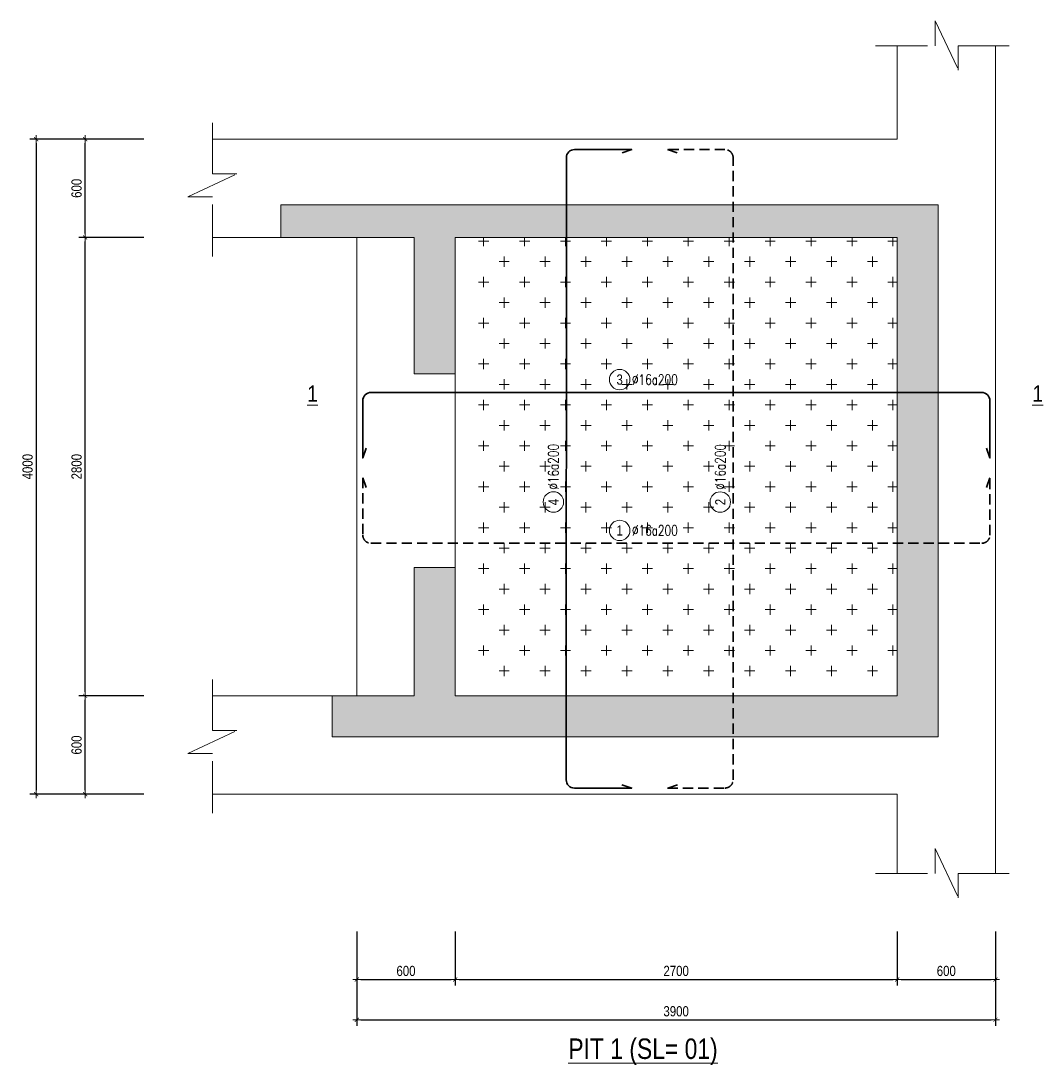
# Model space of a CAD drawing. Header units: millimetres. Extents: x -134772 to 84392, y -129535 to 67259.
# Drawn here: x 1358 to 7601, y 7780 to 14158 of the extents above; entities that cross this region are included whole.
import ezdxf
from ezdxf.enums import TextEntityAlignment as Align

# ---------------------------------------------------------------- set-up
doc = ezdxf.new("R2010")
doc.units = ezdxf.units.MM
doc.header["$MEASUREMENT"] = 0
doc.linetypes.add('DASHED2', pattern=[0.375, 0.25, -0.125])
doc.linetypes.add('HIDDEN2', pattern=[4.7625, 3.175, -1.5875])
doc.layers.get('Defpoints').update_dxf_attribs({"color": 252})
for name, color, linetype, lineweight in [('$0$NDC_S_THIN LINE', 7, 'Continuous', 20), ('NDC_S_CONTINUOUS', 3, 'Continuous', 20), ('NDC_S_DIM', 1, 'Continuous', 9), ('NDC_S_HATCH MATERIAL', 8, 'Continuous', 13), ('NDC_S_HIDDEN', 8, 'HIDDEN2', 13), ('NDC_S_REBAR', 4, 'Continuous', 35), ('NDC_S_SLAB', 2, 'Continuous', 18), ('NDC_S_VN TEXT', 7, 'Continuous', 9), ('NDC_S_VN TITLE', 6, 'Continuous', 9)]:
    doc.layers.add(name, color=color, linetype=linetype, lineweight=lineweight)
doc.styles.add('ARIAL', font='arial.ttf', dxfattribs={"width": 0.8})
doc.styles.add('NDC_ARIAL', font='arial.ttf', dxfattribs={"width": 0.8})
doc.styles.add('NDC_ROMANS', font='romans.shx', dxfattribs={"width": 0.8})
doc.dimstyles.new('NDC_1-25', dxfattribs={"dimscale": 25, "dimtxt": 2.5, "dimasz": 1, "dimexe": 1.5, "dimexo": 0, "dimgap": 0.8, "dimtad": 1, "dimdec": 0, "dimdsep": 46, "dimtxsty": 'NDC_ARIAL', "dimblk": 'DIMMARK', "dimcen": 49999.938995, "dimdle": 1.5, "dimclrd": 1, "dimclre": 1, "dimclrt": 3, "dimadec": 0, "dimazin": 0, "dimtfac": 1, "dimtdec": 0, "dimtix": 1, "dimtmove": 2, "dimatfit": 3, "dimfxl": 1, "dimarcsym": 0})

# ---------------------------------------------------------------- blocks, each defined once
blk = doc.blocks.new('DIMMARK')
at = {"layer": 'NDC_S_DIM', "color": 1}
blk.add_line((-1.5, 0), (1, 0), dxfattribs=at)
at = {"layer": 'NDC_S_DIM', "color": 2, "const_width": 0.15}
blk.add_lwpolyline([(-0.5, -0.5), (0.5, 0.5)], dxfattribs=at)
blk = doc.blocks.new('*D471')
at = {"layer": 'Defpoints', "color": 0, "transparency": 16777216}
for p in [(3409.8, 8578.6), (4009.8, 8578.6), (4009.8, 8302.8)]:
    blk.add_point(p, dxfattribs=at)
at = {"layer": 'NDC_S_DIM', "color": 1, "lineweight": -2, "transparency": 16777216}
for p, q in [((3409.8, 8578.6), (3409.8, 8265.3)), ((4009.8, 8578.6), (4009.8, 8265.3)), ((3434.8, 8302.8), (3984.8, 8302.8))]:
    blk.add_line(p, q, dxfattribs=at)
at = {"layer": 'NDC_S_DIM', "color": 1, "lineweight": -2, "transparency": 16777216, "xscale": 25, "yscale": 25, "zscale": 25, "rotation": 180}
blk.add_blockref('DIMMARK', (3409.8, 8302.8), dxfattribs=at)
at = {"layer": 'NDC_S_DIM', "color": 1, "lineweight": -2, "transparency": 16777216, "xscale": 25, "yscale": 25, "zscale": 25}
blk.add_blockref('DIMMARK', (4009.8, 8302.8), dxfattribs=at)
at = {"layer": 'NDC_S_DIM', "color": 3, "transparency": 16777216, "insert": (3709.8, 8354.7), "char_height": 62.5, "attachment_point": 5, "style": 'NDC_ARIAL'}
blk.add_mtext('600', dxfattribs=at)
blk = doc.blocks.new('*D472')
at = {"layer": 'Defpoints', "color": 0, "transparency": 16777216}
for p in [(4009.8, 8595.7), (6709.8, 8595.7), (6709.8, 8302.8)]:
    blk.add_point(p, dxfattribs=at)
at = {"layer": 'NDC_S_DIM', "color": 1, "lineweight": -2, "transparency": 16777216}
for p, q in [((4009.8, 8595.7), (4009.8, 8265.3)), ((6709.8, 8595.7), (6709.8, 8265.3)), ((4034.8, 8302.8), (6684.8, 8302.8))]:
    blk.add_line(p, q, dxfattribs=at)
at = {"layer": 'NDC_S_DIM', "color": 1, "lineweight": -2, "transparency": 16777216, "xscale": 25, "yscale": 25, "zscale": 25, "rotation": 180}
blk.add_blockref('DIMMARK', (4009.8, 8302.8), dxfattribs=at)
at = {"layer": 'NDC_S_DIM', "color": 1, "lineweight": -2, "transparency": 16777216, "xscale": 25, "yscale": 25, "zscale": 25}
blk.add_blockref('DIMMARK', (6709.8, 8302.8), dxfattribs=at)
at = {"layer": 'NDC_S_DIM', "color": 3, "transparency": 16777216, "insert": (5359.8, 8354.7), "char_height": 62.5, "attachment_point": 5, "style": 'NDC_ARIAL'}
blk.add_mtext('2700', dxfattribs=at)
blk = doc.blocks.new('*D473')
at = {"layer": 'Defpoints', "color": 0, "transparency": 16777216}
for p in [(6709.8, 8595.7), (7309.8, 8595.7), (7309.8, 8302.8)]:
    blk.add_point(p, dxfattribs=at)
at = {"layer": 'NDC_S_DIM', "color": 1, "lineweight": -2, "transparency": 16777216}
for p, q in [((6709.8, 8595.7), (6709.8, 8265.3)), ((7309.8, 8595.7), (7309.8, 8265.3)), ((6734.8, 8302.8), (7284.8, 8302.8))]:
    blk.add_line(p, q, dxfattribs=at)
at = {"layer": 'NDC_S_DIM', "color": 1, "lineweight": -2, "transparency": 16777216, "xscale": 25, "yscale": 25, "zscale": 25, "rotation": 180}
blk.add_blockref('DIMMARK', (6709.8, 8302.8), dxfattribs=at)
at = {"layer": 'NDC_S_DIM', "color": 1, "lineweight": -2, "transparency": 16777216, "xscale": 25, "yscale": 25, "zscale": 25}
blk.add_blockref('DIMMARK', (7309.8, 8302.8), dxfattribs=at)
at = {"layer": 'NDC_S_DIM', "color": 3, "transparency": 16777216, "insert": (7009.8, 8354.7), "char_height": 62.5, "attachment_point": 5, "style": 'NDC_ARIAL'}
blk.add_mtext('600', dxfattribs=at)
blk = doc.blocks.new('*D474')
at = {"layer": 'Defpoints', "color": 0, "transparency": 16777216}
for p in [(3409.8, 8595.7), (7309.8, 8595.7), (7309.8, 8056.5)]:
    blk.add_point(p, dxfattribs=at)
at = {"layer": 'NDC_S_DIM', "color": 1, "lineweight": -2, "transparency": 16777216}
for p, q in [((3409.8, 8595.7), (3409.8, 8019)), ((7309.8, 8595.7), (7309.8, 8019)), ((3434.8, 8056.5), (7284.8, 8056.5))]:
    blk.add_line(p, q, dxfattribs=at)
at = {"layer": 'NDC_S_DIM', "color": 1, "lineweight": -2, "transparency": 16777216, "xscale": 25, "yscale": 25, "zscale": 25, "rotation": 180}
blk.add_blockref('DIMMARK', (3409.8, 8056.5), dxfattribs=at)
at = {"layer": 'NDC_S_DIM', "color": 1, "lineweight": -2, "transparency": 16777216, "xscale": 25, "yscale": 25, "zscale": 25}
blk.add_blockref('DIMMARK', (7309.8, 8056.5), dxfattribs=at)
at = {"layer": 'NDC_S_DIM', "color": 3, "transparency": 16777216, "insert": (5359.8, 8108.4), "char_height": 62.5, "attachment_point": 5, "style": 'NDC_ARIAL'}
blk.add_mtext('3900', dxfattribs=at)
blk = doc.blocks.new('*D475')
at = {"layer": 'Defpoints', "color": 0, "transparency": 16777216}
for p in [(1750, 10034.9), (2108, 10034.9), (2108, 9434.9)]:
    blk.add_point(p, dxfattribs=at)
at = {"layer": 'NDC_S_DIM', "color": 1, "lineweight": -2, "transparency": 16777216}
for p, q in [((2108, 10034.9), (1712.5, 10034.9)), ((1750, 9459.9), (1750, 10009.9)), ((2108, 9434.9), (1712.5, 9434.9))]:
    blk.add_line(p, q, dxfattribs=at)
at = {"layer": 'NDC_S_DIM', "color": 1, "lineweight": -2, "transparency": 16777216, "xscale": 25, "yscale": 25, "zscale": 25}
for p, rotation in [((1750, 10034.9), 90), ((1750, 9434.9), 270)]:
    blk.add_blockref('DIMMARK', p, dxfattribs=dict(at, rotation=rotation))
at = {"layer": 'NDC_S_DIM', "color": 3, "transparency": 16777216, "insert": (1698, 9734.9), "char_height": 62.5, "attachment_point": 5, "rotation": 90, "style": 'NDC_ARIAL'}
blk.add_mtext('600', dxfattribs=at)
blk = doc.blocks.new('*D476')
at = {"layer": 'Defpoints', "color": 0, "transparency": 16777216}
for p in [(1750, 12834.9), (2108, 12834.9), (2108, 10034.9)]:
    blk.add_point(p, dxfattribs=at)
at = {"layer": 'NDC_S_DIM', "color": 1, "lineweight": -2, "transparency": 16777216}
for p, q in [((2108, 12834.9), (1712.5, 12834.9)), ((1750, 10059.9), (1750, 12809.9)), ((2108, 10034.9), (1712.5, 10034.9))]:
    blk.add_line(p, q, dxfattribs=at)
at = {"layer": 'NDC_S_DIM', "color": 1, "lineweight": -2, "transparency": 16777216, "xscale": 25, "yscale": 25, "zscale": 25}
for p, rotation in [((1750, 12834.9), 90), ((1750, 10034.9), 270)]:
    blk.add_blockref('DIMMARK', p, dxfattribs=dict(at, rotation=rotation))
at = {"layer": 'NDC_S_DIM', "color": 3, "transparency": 16777216, "insert": (1698, 11434.9), "char_height": 62.5, "attachment_point": 5, "rotation": 90, "style": 'NDC_ARIAL'}
blk.add_mtext('2800', dxfattribs=at)
blk = doc.blocks.new('*D477')
at = {"layer": 'Defpoints', "color": 0, "transparency": 16777216}
for p in [(1750, 13434.9), (2108, 13434.9), (2108, 12834.9)]:
    blk.add_point(p, dxfattribs=at)
at = {"layer": 'NDC_S_DIM', "color": 1, "lineweight": -2, "transparency": 16777216}
for p, q in [((2108, 13434.9), (1712.5, 13434.9)), ((1750, 12859.9), (1750, 13409.9)), ((2108, 12834.9), (1712.5, 12834.9))]:
    blk.add_line(p, q, dxfattribs=at)
at = {"layer": 'NDC_S_DIM', "color": 1, "lineweight": -2, "transparency": 16777216, "xscale": 25, "yscale": 25, "zscale": 25}
for p, rotation in [((1750, 13434.9), 90), ((1750, 12834.9), 270)]:
    blk.add_blockref('DIMMARK', p, dxfattribs=dict(at, rotation=rotation))
at = {"layer": 'NDC_S_DIM', "color": 3, "transparency": 16777216, "insert": (1698, 13134.9), "char_height": 62.5, "attachment_point": 5, "rotation": 90, "style": 'NDC_ARIAL'}
blk.add_mtext('600', dxfattribs=at)
blk = doc.blocks.new('*D478')
at = {"layer": 'Defpoints', "color": 0, "transparency": 16777216}
for p in [(2108, 13434.9), (1450.7, 9434.9), (2108, 9434.9)]:
    blk.add_point(p, dxfattribs=at)
at = {"layer": 'NDC_S_DIM', "color": 1, "lineweight": -2, "transparency": 16777216}
for p, q in [((2108, 13434.9), (1413.2, 13434.9)), ((1450.7, 13409.9), (1450.7, 9459.9)), ((2108, 9434.9), (1413.2, 9434.9))]:
    blk.add_line(p, q, dxfattribs=at)
at = {"layer": 'NDC_S_DIM', "color": 1, "lineweight": -2, "transparency": 16777216, "xscale": 25, "yscale": 25, "zscale": 25}
for p, rotation in [((1450.7, 13434.9), 90), ((1450.7, 9434.9), 270)]:
    blk.add_blockref('DIMMARK', p, dxfattribs=dict(at, rotation=rotation))
at = {"layer": 'NDC_S_DIM', "color": 3, "transparency": 16777216, "insert": (1398.7, 11434.9), "char_height": 62.5, "attachment_point": 5, "rotation": 90, "style": 'NDC_ARIAL'}
blk.add_mtext('4000', dxfattribs=at)
blk = doc.blocks.new('*U631')
blk.add_circle((-2.5, 0), 2.5)
at = {"layer": 'NDC_S_VN TEXT', "color": 7, "style": 'ARIAL', "width": 0.8}
blk.add_attdef('SH2', text='', height=2.5, dxfattribs=at).set_placement((-2.5, 0), align=Align.MIDDLE)
at = {"layer": 'NDC_S_VN TEXT', "color": 3, "style": 'NDC_ROMANS', "width": 0.75}
blk.add_attdef('DKKC1', (0.5, -1.25), '', height=2.5, dxfattribs=at)
blk = doc.blocks.new('kata_block_TD')
at = {"color": 6, "linetype": 'ByBlock', "lineweight": -2, "style": 'ARIAL', "width": 0.8}
blk.add_attdef('SECTDET2', text='', height=5, dxfattribs=at).set_placement((0, 7.97), align=Align.CENTER)
at = {"color": 0, "linetype": 'ByBlock', "lineweight": -2, "style": 'ARIAL', "width": 0.8}
blk.add_attdef('SECTDET1', text='', height=5, dxfattribs=at).set_placement((0, 1.47), align=Align.CENTER)
at = {"color": 3, "lineweight": 25, "style": 'ARIAL', "width": 0.8}
blk.add_attdef('SSCALE', text='', height=2.5, dxfattribs=at).set_placement((0, -4), align=Align.CENTER)

msp = doc.modelspace()

# ---------------------------------------------------------------- hatches: boundary and pattern name
at = {"layer": '$0$NDC_S_THIN LINE', "ltscale": 100}
h = msp.add_hatch(color=251, dxfattribs=at)
h.dxf.hatch_style = 1
h.paths.add_polyline_path([(4009.8, 12834.9), (6709.8, 12834.9), (6709.8, 10034.9), (4009.8, 10034.9), (4009.8, 10819.9), (3759.8, 10819.9), (3759.8, 10034.9), (3259.8, 10034.9), (3259.8, 9784.9), (6959.8, 9784.9), (6959.8, 13034.9), (2946.2, 13034.9), (2946.2, 12834.9), (3759.8, 12834.9), (3759.8, 12002.2), (4009.8, 12002.2)])
at = {"layer": 'NDC_S_HATCH MATERIAL'}
h = msp.add_hatch(dxfattribs=at)
h.set_pattern_fill('CROSS', color=251, scale=500)
h.set_pattern_definition([(0, (-7597.18, 812.03), (125, 125), [62.5, -187.5]), (90, (-7565.93, 780.78), (-125, 125), [62.5, -187.5])])
h.paths.add_polyline_path([(6709.8, 12834.9), (4111, 12834.9), (4111, 10134.9), (4818.6, 10134.9), (6001, 10134.9), (6708.6, 10134.9)])

# ---------------------------------------------------------------- linework, layer by layer
at = {"layer": 'NDC_S_CONTINUOUS'}
for p, q in [((6709.8, 13434.9), (6709.8, 14006)), ((7309.8, 8950.3), (7309.8, 14006)), ((6709.8, 13434.9), (2528, 13434.9)), ((2946.2, 12834.9), (2528, 12834.9)), ((3409.8, 10034.9), (3409.8, 12834.9)), ((4009.8, 10819.9), (4009.8, 12084.5)), ((3259.8, 10034.9), (2528, 10034.9)), ((6709.8, 9434.9), (2528, 9434.9)), ((6709.8, 9434.9), (6709.8, 8950.3))]:
    msp.add_line(p, q, dxfattribs=at)
at = {"layer": 'NDC_S_HIDDEN', "ltscale": 100}
for p, q in [((6942.7, 14006), (6942.7, 14157.5)), ((6942.7, 14157.5), (7083.3, 13857.3)), ((6578, 14006), (6942.7, 14006)), ((7394.3, 14006), (7083.3, 14006)), ((7083.3, 14006), (7083.3, 13857.3)), ((2528, 13534.9), (2528, 13223.8)), ((2376.5, 13083.2), (2676.8, 13223.8)), ((2528, 13223.8), (2676.8, 13223.8)), ((2528, 13083.2), (2376.5, 13083.2)), ((2528, 12718.5), (2528, 13083.2)), ((2528, 10134.9), (2528, 9823.8)), ((2376.5, 9683.2), (2676.8, 9823.8)), ((2528, 9823.8), (2676.8, 9823.8)), ((2528, 9683.2), (2376.5, 9683.2)), ((2528, 9318.5), (2528, 9683.2)), ((6942.7, 8950.3), (6942.7, 9101.9)), ((6942.7, 9101.9), (7083.3, 8801.6)), ((6578, 8950.3), (6942.7, 8950.3)), ((7394.3, 8950.3), (7083.3, 8950.3)), ((7083.3, 8950.3), (7083.3, 8801.6))]:
    msp.add_line(p, q, dxfattribs=at)
at = {"layer": 'NDC_S_REBAR', "ltscale": 250}
for points in [[(5028.5, 9492.1), (5088.5, 9472.1), (4738.5, 9472.1, -0.414214), (4688.5, 9522.1), (4689.2, 13321.8, -0.414214), (4739.2, 13371.8), (5089.2, 13371.8), (5029.2, 13351.8)], [(3466.1, 11548.2), (3446.1, 11488.2), (3446.1, 11838.2, -0.414214), (3496.1, 11888.2), (7226.2, 11888.2, -0.414214), (7276.2, 11838.2), (7276.2, 11488.2), (7256.2, 11548.2)]]:
    msp.add_lwpolyline(points, format="xyb", dxfattribs=at)
at = {"layer": 'NDC_S_REBAR', "linetype": 'DASHED2', "ltscale": 250}
for points in [[(5367.8, 9492.1), (5307.8, 9472.1), (5657.8, 9472.1, 0.414214), (5707.8, 9522.1), (5707.8, 13321.8, 0.414214), (5657.8, 13371.8), (5307.8, 13371.8), (5367.8, 13351.8)], [(3466.1, 11307), (3446.1, 11367), (3446.1, 11017, 0.414214), (3496.1, 10967), (7226.2, 10967, 0.414214), (7276.2, 11017), (7276.2, 11367), (7256.2, 11307)]]:
    msp.add_lwpolyline(points, format="xyb", dxfattribs=at)
at = {"layer": 'NDC_S_SLAB', "ltscale": 100}
msp.add_lwpolyline([(3259.8, 10034.9), (3259.8, 9784.9), (6959.8, 9784.9), (6959.8, 13034.9), (2946.2, 13034.9), (2946.2, 12834.9), (3759.8, 12834.9), (3759.8, 12002.2), (4009.8, 12002.2), (4009.8, 12834.9), (6709.8, 12834.9), (6709.8, 10034.9), (4009.8, 10034.9), (4009.8, 10819.9), (3759.8, 10819.9), (3759.8, 10034.9)], close=True, dxfattribs=at)

# ---------------------------------------------------------------- block references
at = {"layer": 'NDC_S_DIM', "ltscale": 0.005, "xscale": 25, "yscale": 25, "zscale": 25}
for p, values in [((5077.5, 11966.8), {'SH2': '3', 'DKKC1': '%%C16a200'}), ((5077.5, 11045.5), {'SH2': '1', 'DKKC1': '%%C16a200'})]:
    msp.add_blockref('*U631', p, dxfattribs=at).add_auto_attribs(values)
at = {"layer": 'NDC_S_DIM', "ltscale": 0.005, "xscale": 25, "yscale": 25, "zscale": 25, "rotation": 90}
for p, values in [((4610.3, 11281.6), {'SH2': '4', 'DKKC1': '%%C16a200'}), ((5629.2, 11281.4), {'SH2': '2', 'DKKC1': '%%C16a200'})]:
    msp.add_blockref('*U631', p, dxfattribs=at).add_auto_attribs(values)
at = {"layer": 'NDC_S_VN TEXT', "ltscale": 0.005}
ref = msp.add_blockref('kata_block_TD', (5157.5, 7780.8), dxfattribs=dict(at, xscale=25, yscale=25, zscale=25))
ref.add_attrib('SECTDET1', '%%uPIT 1 (SL= 01)', dxfattribs={"layer": '0', "color": 0, "linetype": 'ByBlock', "lineweight": -2, "height": 125, "style": 'ARIAL', "width": 0.8}).set_placement((5157.5, 7817.5), align=Align.CENTER)

# ---------------------------------------------------------------- texts
at = {"layer": 'NDC_S_VN TITLE', "style": 'NDC_ARIAL', "width": 0.85}
for p in [(3138.9, 11880.9), (7568.2, 11880.9)]:
    msp.add_text('%%U1', height=100, dxfattribs=at).set_placement(p, align=Align.MIDDLE_CENTER)

# ---------------------------------------------------------------- dimensions: what is measured, and where the dimension line sits
at = {"layer": 'NDC_S_DIM'}
for base, p1, p2, picture, middle in [((1450.7, 9434.9), (2108, 13434.9), (2108, 9434.9), '*D478', (1398.7, 11434.9)), ((1750, 13434.9), (2108, 12834.9), (2108, 13434.9), '*D477', (1698, 13134.9)), ((1750, 12834.9), (2108, 10034.9), (2108, 12834.9), '*D476', (1698, 11434.9)), ((1750, 10034.9), (2108, 9434.9), (2108, 10034.9), '*D475', (1698, 9734.9))]:
    dim = msp.add_linear_dim(base=base, p1=p1, p2=p2, angle=90, dimstyle='NDC_1-25', dxfattribs=at)
    dim.commit()
    dim.dimension.update_dxf_attribs({"geometry": picture, "text_midpoint": middle})
for base, p1, p2, picture, middle in [((7309.8, 8056.5), (3409.8, 8595.7), (7309.8, 8595.7), '*D474', (5359.8, 8108.4)), ((4009.8, 8302.8), (3409.8, 8578.6), (4009.8, 8578.6), '*D471', (3709.8, 8354.7)), ((6709.8, 8302.8), (4009.8, 8595.7), (6709.8, 8595.7), '*D472', (5359.8, 8354.7)), ((7309.8, 8302.8), (6709.8, 8595.7), (7309.8, 8595.7), '*D473', (7009.8, 8354.7))]:
    dim = msp.add_linear_dim(base=base, p1=p1, p2=p2, dimstyle='NDC_1-25', dxfattribs=at)
    dim.commit()
    dim.dimension.update_dxf_attribs({"geometry": picture, "text_midpoint": middle})

doc.saveas('drawing.dxf')
